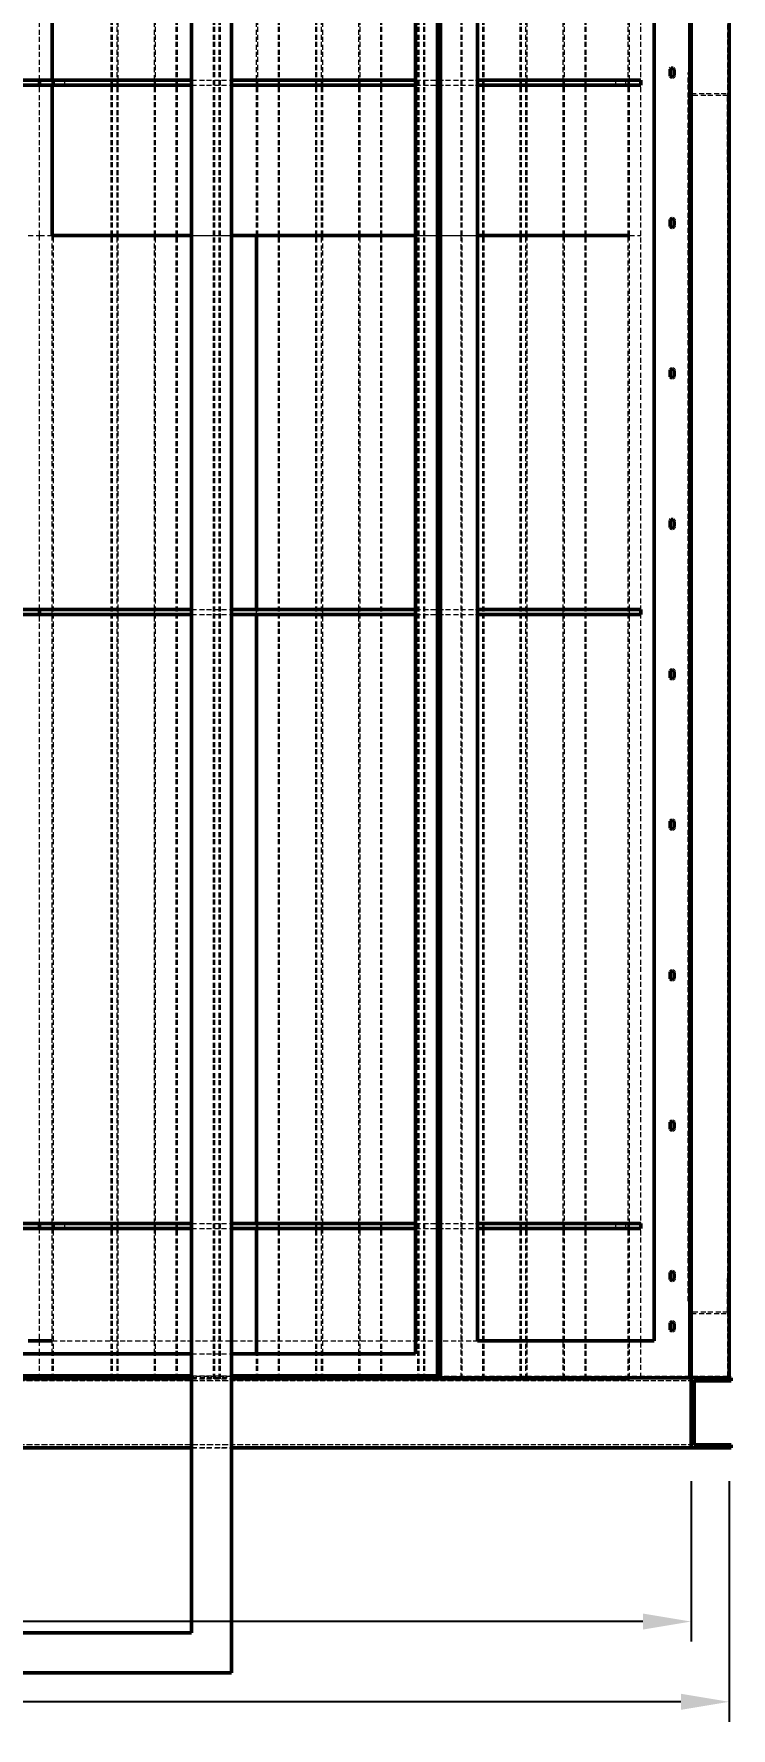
# Model space of a CAD drawing. Header units: millimetres. Extents: x 909 to 14018, y 345 to 10005.
# Drawn here: x 3034 to 3730, y 6633 to 8322 of the extents above; entities that cross this region are included whole.
import ezdxf

# ---------------------------------------------------------------- set-up
doc = ezdxf.new("R2010")
doc.units = ezdxf.units.MM
doc.linetypes.add('Hidden', pattern=[15, 5, -3, 5, -2])
for name, color, linetype, lineweight in [('Default', 7, 'Continuous', 50), ('Edges', 7, 'Hidden', 15), ('HiddenEdges', 2, 'Hidden', 15), ('HiddenSilhouettes', 2, 'Hidden', 15), ('HiddenWires', 7, 'Hidden', 15), ('Silhouettes', 7, 'Continuous', 50), ('Wires', 7, 'Hidden', 15)]:
    doc.layers.add(name, color=color, linetype=linetype, lineweight=lineweight)
doc.layers.add('Dimension', color=7, linetype='Continuous', lineweight=50, true_color=0x6495ed)
doc.styles.add('Default', font='arial.ttf')
doc.dimstyles.get("Standard").update_dxf_attribs({"dimtxt": 0.18, "dimasz": 0.18, "dimexe": 0.18, "dimexo": 0.0625, "dimgap": 0.09, "dimtad": 0, "dimtih": 1, "dimtoh": 1, "dimdec": 4, "dimzin": 0, "dimdsep": 46, "dimtxsty": 'Standard', "dimcen": 0.09, "dimadec": 0, "dimazin": 0, "dimtfac": 1, "dimtdec": 4, "dimtofl": 0, "dimtmove": 0, "dimatfit": 3, "dimfxl": 1, "dimtolj": 1, "dimtzin": 0, "dimarcsym": 0})

# ---------------------------------------------------------------- blocks, each defined once
blk = doc.blocks.new('Left')
at = {"layer": 'Edges'}
for points in [[(678.5, -63.1, 0), (678.5, 543.9, 0)], [(714.5, -63.1, 0), (714.5, 543.9, 0)], [(816.5, -63.1, 0), (816.5, 543.9, 0)], [(882.5, -63.1, 0), (882.5, 543.9, 0)], [(918.5, -63.1, 0), (918.5, 543.9, 0)], [(1086.5, -63.1, 0), (1086.5, 543.9, 0)], [(1122.5, -63.1, 0), (1122.5, 543.9, 0)], [(1188.5, -63.1, 0), (1188.5, 543.9, 0)], [(678.5, -218.1, 0), (678.5, -68.1, 0)], [(714.5, -218.1, 0), (714.5, -68.1, 0)], [(816.5, -218.1, 0), (816.5, -68.1, 0)], [(882.5, -218.1, 0), (882.5, -68.1, 0)], [(918.5, -218.1, 0), (918.5, -68.1, 0)], [(1086.5, -218.1, 0), (1086.5, -68.1, 0)], [(1122.5, -218.1, 0), (1122.5, -68.1, 0)], [(1188.5, -218.1, 0), (1188.5, -68.1, 0)], [(612.5, -591.1, 0), (612.5, -218.1, 0)], [(678.5, -591.1, 0), (678.5, -218.1, 0)], [(714.5, -591.1, 0), (714.5, -218.1, 0)], [(882.5, -591.1, 0), (882.5, -218.1, 0)], [(918.5, -591.1, 0), (918.5, -218.1, 0)], [(1086.5, -591.1, 0), (1086.5, -218.1, 0)], [(1122.5, -591.1, 0), (1122.5, -218.1, 0)], [(1188.5, -591.1, 0), (1188.5, -218.1, 0)], [(612.5, -1203.1, 0), (612.5, -596.1, 0)], [(678.5, -1203.1, 0), (678.5, -596.1, 0)], [(714.5, -1203.1, 0), (714.5, -596.1, 0)], [(882.5, -1203.1, 0), (882.5, -596.1, 0)], [(918.5, -1203.1, 0), (918.5, -596.1, 0)], [(1086.5, -1203.1, 0), (1086.5, -596.1, 0)], [(1122.5, -1203.1, 0), (1122.5, -596.1, 0)], [(1188.5, -1203.1, 0), (1188.5, -596.1, 0)], [(612.5, -1333.1, 0), (612.5, -1208.1, 0)], [(678.5, -1333.1, 0), (678.5, -1208.1, 0)], [(714.5, -1333.1, 0), (714.5, -1208.1, 0)], [(882.5, -1333.1, 0), (882.5, -1208.1, 0)], [(918.5, -1333.1, 0), (918.5, -1208.1, 0)], [(1086.5, -1320.1, 0), (1086.5, -1208.1, 0)], [(1122.5, -1320.1, 0), (1122.5, -1208.1, 0)], [(1188.5, -1320.1, 0), (1188.5, -1208.1, 0)], [(1020.5, -1358.1, 0), (1020.5, -1356.9, 0)], [(1086.5, -1358.1, 0), (1086.5, -1356.9, 0)], [(1122.5, -1358.1, 0), (1122.5, -1356.9, 0)], [(1188.5, -1358.1, 0), (1188.5, -1356.9, 0)]]:
    blk.add_polyline3d(points, dxfattribs=at)
at = {"layer": 'HiddenEdges'}
for points in [[(1286.8, -1355.7, 0), (1286.8, 1031.9, 0)], [(671.5, -218.1, 0), (671.5, 921.9, 0)], [(736.3, -218.1, 0), (736.3, 921.9, 0)], [(737.5, -218.1, 0), (737.5, 921.9, 0)], [(773.5, -218.1, 0), (773.5, 921.9, 0)], [(774.7, -218.1, 0), (774.7, 921.9, 0)], [(817.7, -218.1, 0), (817.7, 921.9, 0)], [(839.5, -218.1, 0), (839.5, 921.9, 0)], [(876.7, -218.1, 0), (876.7, 921.9, 0)], [(940.3, -218.1, 0), (940.3, 921.9, 0)], [(941.5, -218.1, 0), (941.5, 921.9, 0)], [(977.5, -218.1, 0), (977.5, 921.9, 0)], [(978.7, -218.1, 0), (978.7, 921.9, 0)], [(983.3, -218.1, 0), (983.3, 921.9, 0)], [(1043.5, -218.1, 0), (1043.5, 921.9, 0)], [(1079.5, -218.1, 0), (1079.5, 921.9, 0)], [(1080.7, -218.1, 0), (1080.7, 921.9, 0)], [(1123.7, -218.1, 0), (1123.7, 921.9, 0)], [(1187.3, -218.1, 0), (1187.3, 921.9, 0)], [(984.5, -218.1, 0), (984.5, 641.9, 0)], [(1001.2, -1355.7, 0), (1001.2, 641.9, 0)], [(1020.5, -218.1, 0), (1020.5, 643.1, 0)], [(678.5, -68.1, 0), (678.5, -63.1, 0)], [(714.5, -68.1, 0), (714.5, -63.1, 0)], [(816.5, -68.1, 0), (816.5, -63.1, 0)], [(882.5, -68.1, 0), (882.5, -63.1, 0)], [(918.5, -68.1, 0), (918.5, -63.1, 0)], [(1086.5, -68.1, 0), (1086.5, -63.1, 0)], [(1122.5, -68.1, 0), (1122.5, -63.1, 0)], [(1188.5, -68.1, 0), (1188.5, -63.1, 0)], [(1250, -78.1, 0), (1248.8, -78.1, 0)], [(613.7, -1358.1, 0), (613.7, -218.1, 0)], [(672.7, -1358.1, 0), (672.7, -218.1, 0)], [(736.3, -1358.1, 0), (736.3, -218.1, 0)], [(737.5, -1358.1, 0), (737.5, -218.1, 0)], [(774.7, -1358.1, 0), (774.7, -218.1, 0)], [(780.5, -1358.1, 0), (780.5, -218.1, 0)], [(838.3, -1358.1, 0), (838.3, -218.1, 0)], [(839.5, -1358.1, 0), (839.5, -218.1, 0)], [(875.5, -1358.1, 0), (875.5, -218.1, 0)], [(876.7, -1358.1, 0), (876.7, -218.1, 0)], [(940.3, -1358.1, 0), (940.3, -218.1, 0)], [(977.5, -1358.1, 0), (977.5, -218.1, 0)], [(984.5, -1358.1, 0), (984.5, -218.1, 0)], [(1020.5, -1356.9, 0), (1020.5, -218.1, 0)], [(1042.3, -1358.1, 0), (1042.3, -218.1, 0)], [(1043.5, -1358.1, 0), (1043.5, -218.1, 0)], [(1079.5, -1358.1, 0), (1079.5, -218.1, 0)], [(1080.7, -1358.1, 0), (1080.7, -218.1, 0)], [(1144.3, -1358.1, 0), (1144.3, -218.1, 0)], [(1145.5, -1358.1, 0), (1145.5, -218.1, 0)], [(612.5, -596.1, 0), (612.5, -591.1, 0)], [(678.5, -596.1, 0), (678.5, -591.1, 0)], [(714.5, -596.1, 0), (714.5, -591.1, 0)], [(882.5, -596.1, 0), (882.5, -591.1, 0)], [(918.5, -596.1, 0), (918.5, -591.1, 0)], [(1086.5, -596.1, 0), (1086.5, -591.1, 0)], [(1122.5, -596.1, 0), (1122.5, -591.1, 0)], [(1188.5, -596.1, 0), (1188.5, -591.1, 0)], [(612.5, -1208.1, 0), (612.5, -1203.1, 0)], [(678.5, -1208.1, 0), (678.5, -1203.1, 0)], [(714.5, -1208.1, 0), (714.5, -1203.1, 0)], [(882.5, -1208.1, 0), (882.5, -1203.1, 0)], [(918.5, -1208.1, 0), (918.5, -1203.1, 0)], [(1086.5, -1208.1, 0), (1086.5, -1203.1, 0)], [(1122.5, -1208.1, 0), (1122.5, -1203.1, 0)], [(1188.5, -1208.1, 0), (1188.5, -1203.1, 0)], [(1250, -1258.1, 0), (1248.8, -1258.1, 0)], [(612.5, -1358.1, 0), (612.5, -1333.1, 0)], [(678.5, -1358.1, 0), (678.5, -1333.1, 0)], [(714.5, -1358.1, 0), (714.5, -1333.1, 0)], [(882.5, -1358.1, 0), (882.5, -1333.1, 0)], [(918.5, -1358.1, 0), (918.5, -1333.1, 0)], [(1086.5, -1356.9, 0), (1086.5, -1320.1, 0)], [(1122.5, -1356.9, 0), (1122.5, -1320.1, 0)], [(1188.5, -1356.9, 0), (1188.5, -1320.1, 0)], [(1288, -1341.9, 0), (1286.8, -1341.9, 0)], [(1290, -1356.9, 0), (-1290, -1356.9, 0)], [(1290, -1359.9, 0), (-1290, -1359.9, 0)], [(1253, -1359.9, 0), (-1253, -1359.9, 0)], [(1248.8, -1355.7, 0), (111.2, -1355.7, 0)], [(1248.8, -1355.7, 0), (1001.2, -1355.7, 0)], [(1286.8, -1355.7, 0), (1250, -1355.7, 0)], [(1290, -1423.9, 0), (-1290, -1423.9, 0)], [(1290, -1426.9, 0), (-1290, -1426.9, 0)], [(1253, -1423.9, 0), (-1253, -1423.9, 0)]]:
    blk.add_polyline3d(points, dxfattribs=at)
at = {"layer": 'HiddenSilhouettes'}
for points in [[(613.7, -218.1, 0), (613.7, 921.9, 0)], [(672.7, -218.1, 0), (672.7, 921.9, 0)], [(677.3, -218.1, 0), (677.3, 921.9, 0)], [(715.7, -218.1, 0), (715.7, 921.9, 0)], [(779.3, -218.1, 0), (779.3, 921.9, 0)], [(780.5, -218.1, 0), (780.5, 921.9, 0)], [(838.3, -218.1, 0), (838.3, 921.9, 0)], [(875.5, -218.1, 0), (875.5, 921.9, 0)], [(881.3, -218.1, 0), (881.3, 921.9, 0)], [(919.7, -218.1, 0), (919.7, 921.9, 0)], [(1021.7, -218.1, 0), (1021.7, 921.9, 0)], [(1042.3, -218.1, 0), (1042.3, 921.9, 0)], [(1085.3, -218.1, 0), (1085.3, 921.9, 0)], [(1144.3, -218.1, 0), (1144.3, 921.9, 0)], [(1145.5, -218.1, 0), (1145.5, 921.9, 0)], [(612.5, -68.1, 0), (612.5, -63.1, 0)], [(615, -68.1, 0), (615, -63.1, 0)], [(625, -68.1, 0), (625, -63.1, 0)], [(751.5, -63.1, 0), (791.5, -63.1, 0)], [(975, -63.1, 0), (1036.8, -63.1, 0)], [(1175, -68.1, 0), (1175, -63.1, 0)], [(1185, -68.1, 0), (1185, -63.1, 0)], [(1247, -1280.6, 0), (1247, -55.6, 0)], [(1247, -55.6, 0), (1250, -55.6, 0)], [(751.5, -68.1, 0), (791.5, -68.1, 0)], [(975, -68.1, 0), (1036.8, -68.1, 0)], [(1250, -76.5, 0), (1288, -76.5, 0)], [(1250, -78.1, 0), (1251.6, -78.1, 0)], [(1251.6, -78.1, 0), (1286.4, -78.1, 0)], [(1251.6, -152.5, 0), (1251.6, -78.1, 0)], [(1286.4, -152.5, 0), (1286.4, -78.1, 0)], [(1247, -100.6, 0), (1250, -100.6, 0)], [(1251.6, -206.4, 0), (1251.6, -103.2, 0)], [(1250, -152.5, 0), (1251.6, -152.5, 0)], [(1250, -154.1, 0), (1251.6, -154.1, 0)], [(1251.6, -1256.5, 0), (1251.6, -154.1, 0)], [(1286.4, -152.5, 0), (1288, -152.5, 0)], [(671.5, -1358.1, 0), (671.5, -218.1, 0)], [(671.5, -218.1, 0), (725.6, -218.1, 0)], [(672.7, -218.1, 0), (678.5, -218.1, 0)], [(677.3, -1358.1, 0), (677.3, -218.1, 0)], [(714.5, -218.1, 0), (725.6, -218.1, 0)], [(715.7, -1358.1, 0), (715.7, -218.1, 0)], [(751.5, -218.1, 0), (780.5, -218.1, 0)], [(773.5, -1358.1, 0), (773.5, -218.1, 0)], [(773.5, -218.1, 0), (839.5, -218.1, 0)], [(774.7, -218.1, 0), (791.5, -218.1, 0)], [(779.3, -1358.1, 0), (779.3, -218.1, 0)], [(816.5, -218.1, 0), (838.3, -218.1, 0)], [(817.7, -1358.1, 0), (817.7, -218.1, 0)], [(875.5, -218.1, 0), (941.5, -218.1, 0)], [(876.7, -218.1, 0), (882.5, -218.1, 0)], [(881.3, -1358.1, 0), (881.3, -218.1, 0)], [(918.5, -218.1, 0), (940.3, -218.1, 0)], [(919.7, -1358.1, 0), (919.7, -218.1, 0)], [(941.5, -1358.1, 0), (941.5, -218.1, 0)], [(975, -218.1, 0), (984.5, -218.1, 0)], [(977.5, -218.1, 0), (1043.5, -218.1, 0)], [(978.7, -1358.1, 0), (978.7, -218.1, 0)], [(978.7, -218.1, 0), (1042.3, -218.1, 0)], [(983.3, -1358.1, 0), (983.3, -218.1, 0)], [(1020.5, -218.1, 0), (1036.8, -218.1, 0)], [(1021.7, -1358.1, 0), (1021.7, -218.1, 0)], [(1079.5, -218.1, 0), (1128.8, -218.1, 0)], [(1080.7, -218.1, 0), (1086.5, -218.1, 0)], [(1085.3, -1358.1, 0), (1085.3, -218.1, 0)], [(1122.5, -218.1, 0), (1128.8, -218.1, 0)], [(1123.7, -1358.1, 0), (1123.7, -218.1, 0)], [(1187.3, -1358.1, 0), (1187.3, -218.1, 0)], [(751.5, -591.1, 0), (791.5, -591.1, 0)], [(816.5, -596.1, 0), (816.5, -591.1, 0)], [(975, -591.1, 0), (1036.8, -591.1, 0)], [(751.5, -596.1, 0), (791.5, -596.1, 0)], [(975, -596.1, 0), (1036.8, -596.1, 0)], [(615, -1208.1, 0), (615, -1203.1, 0)], [(625, -1208.1, 0), (625, -1203.1, 0)], [(751.5, -1203.1, 0), (791.5, -1203.1, 0)], [(751.5, -1208.1, 0), (791.5, -1208.1, 0)], [(816.5, -1208.1, 0), (816.5, -1203.1, 0)], [(975, -1203.1, 0), (1036.8, -1203.1, 0)], [(975, -1208.1, 0), (1036.8, -1208.1, 0)], [(1175, -1208.1, 0), (1175, -1203.1, 0)], [(1185, -1208.1, 0), (1185, -1203.1, 0)], [(1247, -1235.6, 0), (1250, -1235.6, 0)], [(1251.6, -1258.1, 0), (1251.6, -1238.3, 0)], [(1250, -1256.5, 0), (1251.6, -1256.5, 0)], [(1250, -1258.1, 0), (1251.6, -1258.1, 0)], [(1251.6, -1291.3, 0), (1251.6, -1258.1, 0)], [(1286.4, -1258.1, 0), (1288, -1258.1, 0)], [(1286.4, -1291.3, 0), (1286.4, -1258.1, 0)], [(1247, -1280.6, 0), (1250, -1280.6, 0)], [(1250, -1292.9, 0), (1288, -1292.9, 0)], [(1251.6, -1291.3, 0), (1286.4, -1291.3, 0)], [(612.5, -1320.1, 0), (1048.1, -1320.1, 0)], [(751.5, -1333.1, 0), (791.5, -1333.1, 0)], [(816.5, -1358.1, 0), (816.5, -1333.1, 0)], [(-1048.1, -1356.9, 0), (1048.1, -1356.9, 0)], [(751.5, -1355.1, 0), (791.5, -1355.1, 0)], [(751.5, -1358.1, 0), (791.5, -1358.1, 0)], [(977.5, -1358.1, 0), (1043.5, -1358.1, 0)], [(978.7, -1358.1, 0), (1000, -1358.1, 0)], [(1020.5, -1358.1, 0), (1042.3, -1358.1, 0)], [(1079.5, -1358.1, 0), (1128.8, -1358.1, 0)], [(1080.7, -1358.1, 0), (1086.5, -1358.1, 0)], [(1122.5, -1358.1, 0), (1128.8, -1358.1, 0)], [(751.5, -1426.9, 0), (791.5, -1426.9, 0)]]:
    blk.add_polyline3d(points, dxfattribs=at)
at = {"layer": 'HiddenWires'}
for points in [[(600, -68.1, 0), (600, -63.1, 0)], [(612.5, -218.1, 0), (1188.5, -218.1, 0)], [(600, -596.1, 0), (600, -591.1, 0)], [(600, -1208.1, 0), (600, -1203.1, 0)], [(600, -1358.1, 0), (600, -1333.1, 0)], [(1200, -1356.9, 0), (1200, -1320.1, 0)], [(997, -1358.1, 0), (997, -1341.5, 0)], [(967.5, -1358.1, 0), (1188.5, -1358.1, 0)]]:
    blk.add_polyline3d(points, dxfattribs=at)
at = {"layer": 'Silhouettes'}
for points in [[(1229, -58.1), (1229, -53.1)], [(1229, -58.1), (1229.3, -59.1)], [(1229.3, -52.1), (1230, -51.4)], [(1229.3, -59.1), (1230, -59.8)], [(1231, -60.1), (1232, -59.8)], [(1232, -59.8), (1232.7, -59.1)], [(1232.7, -52.1), (1233, -53.1)], [(1232.7, -59.1), (1233, -58.1)], [(1233, -58.1), (1233, -53.1)], [(1229.3, -202.1), (1230, -201.4)], [(1232, -201.4), (1232.7, -202.1)], [(1232.7, -202.1), (1233, -203.1)], [(1229, -208.1), (1229, -203.1)], [(1229, -208.1), (1229.3, -209.1)], [(1229.3, -209.1), (1230, -209.8)], [(1231, -210.1), (1232, -209.8)], [(1232, -209.8), (1232.7, -209.1)], [(1232.7, -209.1), (1233, -208.1)], [(1233, -208.1), (1233, -203.1)], [(1229, -353.1), (1229.3, -352.1)], [(1229, -358.1), (1229, -353.1)], [(1229.3, -352.1), (1230, -351.4)], [(1230, -351.4), (1231, -351.1)], [(1231, -351.1), (1232, -351.4)], [(1232, -351.4), (1232.7, -352.1)], [(1232.7, -352.1), (1233, -353.1)], [(1233, -358.1), (1233, -353.1)], [(1229, -358.1), (1229.3, -359.1)], [(1229.3, -359.1), (1230, -359.8)], [(1230, -359.8), (1231, -360.1)], [(1232, -359.8), (1232.7, -359.1)], [(1232.7, -359.1), (1233, -358.1)], [(1229, -508.1), (1229, -503.1)], [(1229.3, -502.1), (1230, -501.4)], [(1232, -501.4), (1232.7, -502.1)], [(1232.7, -502.1), (1233, -503.1)], [(1233, -508.1), (1233, -503.1)], [(1229, -508.1), (1229.3, -509.1)], [(1229.3, -509.1), (1230, -509.8)], [(1231, -510.1), (1232, -509.8)], [(1232, -509.8), (1232.7, -509.1)], [(1229, -658.1), (1229, -653.1)], [(1229, -658.1), (1229.3, -659.1)], [(1232.7, -652.1), (1233, -653.1)], [(1232.7, -659.1), (1233, -658.1)], [(1233, -658.1), (1233, -653.1)], [(1229.3, -659.1), (1230, -659.8)], [(1231, -660.1), (1232, -659.8)], [(1229, -808.1), (1229, -803.1)], [(1229, -808.1), (1229.3, -809.1)], [(1229.3, -802.1), (1230, -801.4)], [(1229.3, -809.1), (1230, -809.8)], [(1231, -810.1), (1232, -809.8)], [(1232, -801.4), (1232.7, -802.1)], [(1232, -809.8), (1232.7, -809.1)], [(1232.7, -802.1), (1233, -803.1)], [(1232.7, -809.1), (1233, -808.1)], [(1233, -808.1), (1233, -803.1)], [(1229, -958.1), (1229, -953.1)], [(1229, -958.1), (1229.3, -959.1)], [(1229.3, -952.1), (1230, -951.4)], [(1229.3, -959.1), (1230, -959.8)], [(1231, -960.1), (1232, -959.8)], [(1232, -951.4), (1232.7, -952.1)], [(1232, -959.8), (1232.7, -959.1)], [(1232.7, -952.1), (1233, -953.1)], [(1233, -958.1), (1233, -953.1)], [(1229, -1108.1), (1229, -1103.1)], [(1229, -1108.1), (1229.3, -1109.1)], [(1229.3, -1102.1), (1230, -1101.4)], [(1232, -1101.4), (1232.7, -1102.1)], [(1232, -1109.8), (1232.7, -1109.1)], [(1232.7, -1102.1), (1233, -1103.1)], [(1232.7, -1109.1), (1233, -1108.1)], [(1233, -1108.1), (1233, -1103.1)], [(1229, -1258.1), (1229, -1253.1)], [(1229, -1258.1), (1229.3, -1259.1)], [(1229.3, -1252.1), (1230, -1251.4)], [(1229.3, -1259.1), (1230, -1259.8)], [(1230, -1251.4), (1231, -1251.1)], [(1230, -1259.8), (1231, -1260.1)], [(1231, -1251.1), (1232, -1251.4)], [(1231, -1260.1), (1232, -1259.8)], [(1232, -1251.4), (1232.7, -1252.1)], [(1232.7, -1252.1), (1233, -1253.1)], [(1232.7, -1259.1), (1233, -1258.1)], [(1233, -1258.1), (1233, -1253.1)], [(1229, -1308.1), (1229, -1303.1)], [(1229, -1308.1), (1229.3, -1309.1)], [(1229.3, -1309.1), (1230, -1309.8)], [(1230, -1309.8), (1231, -1310.1)], [(1231, -1301.1), (1232, -1301.4)], [(1231, -1310.1), (1232, -1309.8)], [(1232, -1301.4), (1232.7, -1302.1)], [(1232.7, -1302.1), (1233, -1303.1)], [(1232.7, -1309.1), (1233, -1308.1)], [(1233, -1308.1), (1233, -1303.1)]]:
    blk.add_lwpolyline(points, dxfattribs=at)
for points in [[(1248.8, -1358.1, 0), (1248.8, 1031.9, 0)], [(1250, -1341.5, 0), (1250, 1031.9, 0)], [(1288, -1356.9, 0), (1288, 1033.1, 0)], [(791.5, -1651.1, 0), (791.5, 928.9, 0)], [(751.5, -1611.1, 0), (751.5, 888.9, 0)], [(1000, -1358.1, 0), (1000, 641.9, 0)], [(997, -1355.1, 0), (997, 638.9, 0)], [(975, -1333.1, 0), (975, 616.9, 0)], [(1036.8, -1320.1, 0), (1036.8, 606.3, 0)], [(1213.2, -1320.1, 0), (1213.2, 606.3, 0)], [(612.5, -63.1, 0), (612.5, 543.9, 0)], [(293, -63.1, 0), (600, -63.1, 0)], [(600, -63.1, 0), (751.5, -63.1, 0)], [(600, -68.1, 0), (600, -63.1, 0)], [(791.5, -63.1, 0), (975, -63.1, 0)], [(1036.8, -63.1, 0), (1200, -63.1, 0)], [(1200, -68.1, 0), (1200, -63.1, 0)], [(1229, -53.1, 0), (1229.3, -52.1, 0)], [(1230, -51.4, 0), (1231, -51.1, 0)], [(1230, -59.8, 0), (1231, -60.1, 0)], [(1231, -51.1, 0), (1232, -51.4, 0)], [(1232, -51.4, 0), (1232.7, -52.1, 0)], [(293, -68.1, 0), (600, -68.1, 0)], [(600, -68.1, 0), (751.5, -68.1, 0)], [(612.5, -218.1, 0), (612.5, -68.1, 0)], [(791.5, -68.1, 0), (975, -68.1, 0)], [(1036.8, -68.1, 0), (1200, -68.1, 0)], [(1229, -203.1, 0), (1229.3, -202.1, 0)], [(1230, -201.4, 0), (1231, -201.1, 0)], [(1231, -201.1, 0), (1232, -201.4, 0)], [(612.5, -218.1, 0), (678.5, -218.1, 0)], [(678.5, -218.1, 0), (714.5, -218.1, 0)], [(714.5, -218.1, 0), (751.5, -218.1, 0)], [(791.5, -218.1, 0), (816.5, -218.1, 0)], [(816.5, -591.1, 0), (816.5, -218.1, 0)], [(816.5, -218.1, 0), (882.5, -218.1, 0)], [(882.5, -218.1, 0), (918.5, -218.1, 0)], [(918.5, -218.1, 0), (975, -218.1, 0)], [(1036.8, -218.1, 0), (1086.5, -218.1, 0)], [(1086.5, -218.1, 0), (1122.5, -218.1, 0)], [(1122.5, -218.1, 0), (1188.5, -218.1, 0)], [(1230, -209.8, 0), (1231, -210.1, 0)], [(1231, -360.1, 0), (1232, -359.8, 0)], [(1229, -503.1, 0), (1229.3, -502.1, 0)], [(1230, -501.4, 0), (1231, -501.1, 0)], [(1231, -501.1, 0), (1232, -501.4, 0)], [(1230, -509.8, 0), (1231, -510.1, 0)], [(1232.7, -509.1, 0), (1233, -508.1, 0)], [(293, -591.1, 0), (600, -591.1, 0)], [(600, -591.1, 0), (751.5, -591.1, 0)], [(600, -596.1, 0), (600, -591.1, 0)], [(791.5, -591.1, 0), (975, -591.1, 0)], [(1036.8, -591.1, 0), (1200, -591.1, 0)], [(1200, -596.1, 0), (1200, -591.1, 0)], [(293, -596.1, 0), (600, -596.1, 0)], [(600, -596.1, 0), (751.5, -596.1, 0)], [(791.5, -596.1, 0), (975, -596.1, 0)], [(816.5, -1203.1, 0), (816.5, -596.1, 0)], [(1036.8, -596.1, 0), (1200, -596.1, 0)], [(1229, -653.1, 0), (1229.3, -652.1, 0)], [(1229.3, -652.1, 0), (1230, -651.4, 0)], [(1230, -651.4, 0), (1231, -651.1, 0)], [(1231, -651.1, 0), (1232, -651.4, 0)], [(1232, -651.4, 0), (1232.7, -652.1, 0)], [(1230, -659.8, 0), (1231, -660.1, 0)], [(1232, -659.8, 0), (1232.7, -659.1, 0)], [(1229, -803.1, 0), (1229.3, -802.1, 0)], [(1230, -801.4, 0), (1231, -801.1, 0)], [(1230, -809.8, 0), (1231, -810.1, 0)], [(1231, -801.1, 0), (1232, -801.4, 0)], [(1229, -953.1, 0), (1229.3, -952.1, 0)], [(1230, -951.4, 0), (1231, -951.1, 0)], [(1230, -959.8, 0), (1231, -960.1, 0)], [(1231, -951.1, 0), (1232, -951.4, 0)], [(1232.7, -959.1, 0), (1233, -958.1, 0)], [(1229, -1103.1, 0), (1229.3, -1102.1, 0)], [(1229.3, -1109.1, 0), (1230, -1109.8, 0)], [(1230, -1101.4, 0), (1231, -1101.1, 0)], [(1230, -1109.8, 0), (1231, -1110.1, 0)], [(1231, -1101.1, 0), (1232, -1101.4, 0)], [(1231, -1110.1, 0), (1232, -1109.8, 0)], [(293, -1203.1, 0), (600, -1203.1, 0)], [(293, -1208.1, 0), (600, -1208.1, 0)], [(600, -1203.1, 0), (751.5, -1203.1, 0)], [(600, -1208.1, 0), (600, -1203.1, 0)], [(600, -1208.1, 0), (751.5, -1208.1, 0)], [(791.5, -1203.1, 0), (975, -1203.1, 0)], [(791.5, -1208.1, 0), (975, -1208.1, 0)], [(816.5, -1333.1, 0), (816.5, -1208.1, 0)], [(1036.8, -1203.1, 0), (1200, -1203.1, 0)], [(1036.8, -1208.1, 0), (1200, -1208.1, 0)], [(1200, -1208.1, 0), (1200, -1203.1, 0)], [(1229, -1253.1, 0), (1229.3, -1252.1, 0)], [(1232, -1259.8, 0), (1232.7, -1259.1, 0)], [(1229, -1303.1, 0), (1229.3, -1302.1, 0)], [(1229.3, -1302.1, 0), (1230, -1301.4, 0)], [(1230, -1301.4, 0), (1231, -1301.1, 0)], [(1232, -1309.8, 0), (1232.7, -1309.1, 0)], [(293, -1333.1, 0), (751.5, -1333.1, 0)], [(588.5, -1320.1, 0), (612.5, -1320.1, 0)], [(791.5, -1333.1, 0), (975, -1333.1, 0)], [(1036.8, -1320.1, 0), (1213.2, -1320.1, 0)], [(1250, -1358.1, 0), (1250, -1341.5, 0)], [(293, -1355.1, 0), (751.5, -1355.1, 0)], [(293, -1358.1, 0), (751.5, -1358.1, 0)], [(791.5, -1355.1, 0), (997, -1355.1, 0)], [(791.5, -1358.1, 0), (1000, -1358.1, 0)], [(1000, -1356.9, 0), (1250, -1356.9, 0)], [(1000, -1358.1, 0), (1020.5, -1358.1, 0)], [(1020.5, -1358.1, 0), (1086.5, -1358.1, 0)], [(1086.5, -1358.1, 0), (1122.5, -1358.1, 0)], [(1122.5, -1358.1, 0), (1188.5, -1358.1, 0)], [(1248.8, -1358.1, 0), (1250, -1358.1, 0)], [(1250, -1356.9, 0), (1290, -1356.9, 0)], [(1250, -1426.9, 0), (1250, -1356.9, 0)], [(1253, -1423.9, 0), (1253, -1359.9, 0)], [(1253, -1359.9, 0), (1290, -1359.9, 0)], [(1290, -1359.9, 0), (1290, -1356.9, 0)], [(293, -1426.9, 0), (751.5, -1426.9, 0)], [(791.5, -1426.9, 0), (1250, -1426.9, 0)], [(1250, -1426.9, 0), (1290, -1426.9, 0)], [(1253, -1423.9, 0), (1290, -1423.9, 0)], [(1290, -1426.9, 0), (1290, -1423.9, 0)], [(161.2, -1611.1, 0), (751.5, -1611.1, 0)], [(161.2, -1651.1, 0), (791.5, -1651.1, 0)]]:
    blk.add_polyline3d(points, dxfattribs=at)
for points in [[(615, -63.1, 0)], [(625, -63.1, 0)], [(1175, -63.1, 0)], [(1185, -63.1, 0)], [(1288, -76.5, 0)], [(1288, -152.5, 0)], [(615, -1203.1, 0)], [(625, -1203.1, 0)], [(1175, -1203.1, 0)], [(1185, -1203.1, 0)], [(1288, -1258.1, 0)], [(1288, -1292.9, 0)]]:
    blk.add_polyline3d(points, close=True, dxfattribs=at)
at = {"layer": 'Wires'}
for points in [[(1200, -218.1, 0), (1200, 606.3, 0)], [(600, -63.1, 0), (600, 543.9, 0)], [(600, -218.1, 0), (600, -68.1, 0)], [(588.5, -218.1, 0), (600, -218.1, 0)], [(600, -591.1, 0), (600, -218.1, 0)], [(600, -218.1, 0), (612.5, -218.1, 0)], [(1188.5, -218.1, 0), (1200, -218.1, 0)], [(1200, -1320.1, 0), (1200, -218.1, 0)], [(600, -1203.1, 0), (600, -596.1, 0)], [(600, -1333.1, 0), (600, -1208.1, 0)], [(1188.5, -1358.1, 0), (1200, -1358.1, 0)], [(1200, -1358.1, 0), (1200, -1356.9, 0)]]:
    blk.add_polyline3d(points, dxfattribs=at)
blk = doc.blocks.new('*D13')
at = {"layer": 'Defpoints', "color": 0}
for p in [(1189.8, 6889), (3689.8, 6889), (3689.8, 6739)]:
    blk.add_point(p, dxfattribs=at)
at = {"layer": 'Dimension', "color": 0, "lineweight": -2}
for p, q in [((1189.8, 6879), (1189.8, 6719)), ((3689.8, 6879), (3689.8, 6719)), ((1237.8, 6739), (2246, 6739)), ((3641.8, 6739), (2633.7, 6739))]:
    blk.add_line(p, q, dxfattribs=at)
at = {"layer": 'Dimension', "color": 0}
for points in [[(1237.8, 6747), (1237.8, 6731), (1189.8, 6739)], [(3641.8, 6731), (3641.8, 6747), (3689.8, 6739)]]:
    blk.add_solid(points, dxfattribs=at)
at = {"layer": 'Dimension', "color": 0, "insert": (2439.8, 6739), "char_height": 40, "attachment_point": 5, "style": 'Default'}
blk.add_mtext('\\A1;WIDTH = 2500', dxfattribs=at)
blk = doc.blocks.new('*D14')
at = {"layer": 'Defpoints', "color": 0}
for p in [(1151.8, 6889), (3727.8, 6889), (3727.8, 6659)]:
    blk.add_point(p, dxfattribs=at)
at = {"layer": 'Dimension', "color": 0, "lineweight": -2}
for p, q in [((1151.8, 6879), (1151.8, 6639)), ((3727.8, 6879), (3727.8, 6639)), ((1199.8, 6659), (2369.8, 6659)), ((3679.8, 6659), (2509.9, 6659))]:
    blk.add_line(p, q, dxfattribs=at)
at = {"layer": 'Dimension', "color": 0}
for points in [[(1199.8, 6667), (1199.8, 6651), (1151.8, 6659)], [(3679.8, 6651), (3679.8, 6667), (3727.8, 6659)]]:
    blk.add_solid(points, dxfattribs=at)
at = {"layer": 'Dimension', "color": 0, "insert": (2439.8, 6659), "char_height": 40, "attachment_point": 5, "style": 'Default'}
blk.add_mtext('\\A1;2576', dxfattribs=at)

msp = doc.modelspace()

# ---------------------------------------------------------------- block references
at = {"layer": 'Default'}
msp.add_blockref('Left', (2439.8333, 8339), dxfattribs=at)

# ---------------------------------------------------------------- dimensions: what is measured, and where the dimension line sits
at = {"layer": 'Dimension'}
dim = msp.add_linear_dim(base=(3727.8333, 6659), p1=(1151.8333, 6889), p2=(3727.8333, 6889), dimstyle='Standard', override={"dimscale": 1, "dimtxt": 40, "dimasz": 48, "dimexe": 20, "dimexo": 10, "dimgap": 10, "dimtad": 0, "dimjust": 0, "dimtih": 0, "dimtoh": 0, "dimdec": 3, "dimlfac": 1, "dimzin": 8, "dimlunit": 2, "dimpost": '', "dimtxsty": 'Default', "dimsah": 0, "dimse1": 0, "dimse2": 0, "dimclrt": 0, "dimtol": 0, "dimlim": 0, "dimtp": 0, "dimtm": 0, "dimtfac": 1, "dimtdec": 3, "dimtix": 0, "dimtzin": 8}, dxfattribs=at)
dim.commit()
dim.dimension.update_dxf_attribs({"geometry": '*D14', "text_midpoint": (2439.8333, 6659), "dimtype": 160})
dim = msp.add_linear_dim(base=(3689.8333, 6739), p1=(1189.8333, 6889), p2=(3689.8333, 6889), text='WIDTH = <>', dimstyle='Standard', override={"dimscale": 1, "dimtxt": 40, "dimasz": 48, "dimexe": 20, "dimexo": 10, "dimgap": 10, "dimtad": 0, "dimjust": 0, "dimtih": 0, "dimtoh": 0, "dimdec": 3, "dimlfac": 1, "dimzin": 8, "dimlunit": 2, "dimpost": '', "dimtxsty": 'Default', "dimsah": 0, "dimse1": 0, "dimse2": 0, "dimclrt": 0, "dimtol": 0, "dimlim": 0, "dimtp": 0, "dimtm": 0, "dimtfac": 1, "dimtdec": 3, "dimtix": 0, "dimtzin": 8}, dxfattribs=at)
dim.commit()
dim.dimension.update_dxf_attribs({"geometry": '*D13', "text_midpoint": (2439.8333, 6739), "dimtype": 160})

doc.saveas('drawing.dxf')
